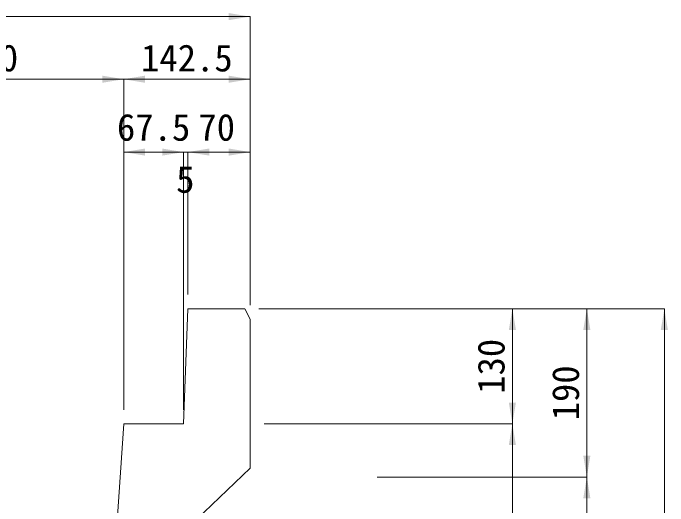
# Model space of a CAD drawing. Units: millimetres at full size; some dimension numbers follow another scale. Extents: x 47228 to 87734, y -20408 to -2620.
# Drawn here: x 56929 to 57667, y -15566 to -15010 of the extents above; entities that cross this region are included whole.
import ezdxf
from ezdxf.enums import TextEntityAlignment as Align

# ---------------------------------------------------------------- set-up
doc = ezdxf.new("R2010")
doc.units = ezdxf.units.MM
doc.header["$LTSCALE"] = 40
doc.layers.add('寸法線', color=7, linetype='Continuous', lineweight=9)
doc.layers.add('本体', color=2, linetype='Continuous', lineweight=13)
doc.styles.add('ＭＳ ゴシック', font='')
doc.styles.get('ＭＳ ゴシック').set_extended_font_data('MS Gothic')

# ---------------------------------------------------------------- blocks, each defined once
blk = doc.blocks.new('filled_arrow')
at = {"color": 0, "linetype": 'Continuous', "lineweight": -2}
blk.add_solid([(7.5, 1.25), (0, 0), (7.5, -1.25)], dxfattribs=at)

msp = doc.modelspace()

# ---------------------------------------------------------------- linework, layer by layer
at = {"layer": '寸法線'}
for p, q in [((56611.11, -15014.25), (57196.11, -15014.25)), ((57196.11, -15339.9), (57196.11, -15014.25)), ((56753.61, -15084.88), (57053.61, -15084.88)), ((57053.61, -15457.9), (57053.61, -15084.88)), ((57053.61, -15084.88), (57196.11, -15084.88)), ((57053.61, -15457.9), (57053.61, -15084.88)), ((57196.11, -15339.9), (57196.11, -15084.88)), ((57053.61, -15167.13), (57121.11, -15167.13)), ((57053.61, -15457.9), (57053.61, -15167.13)), ((57073.11, -15167.13), (57174.11, -15167.13)), ((57121.11, -15457.9), (57121.11, -15167.13)), ((57121.11, -15457.9), (57121.11, -15167.13)), ((57126.11, -15327.9), (57126.11, -15167.13)), ((57126.11, -15167.13), (57196.11, -15167.13)), ((57126.11, -15327.9), (57126.11, -15167.13)), ((57196.11, -15339.9), (57196.11, -15167.13)), ((57206.11, -15343.9), (57492.03, -15343.9)), ((57206.11, -15343.9), (57576, -15343.9)), ((57206.11, -15343.9), (57663.46, -15343.9)), ((57492.03, -15473.9), (57492.03, -15343.9)), ((57576, -15533.9), (57576, -15343.9)), ((57663.46, -15863.9), (57663.46, -15343.9)), ((57212.11, -15473.9), (57492.03, -15473.9)), ((57212.11, -15473.9), (57492.03, -15473.9)), ((57492.03, -15773.9), (57492.03, -15473.9)), ((57339.61, -15533.9), (57576, -15533.9)), ((57339.61, -15533.9), (57576, -15533.9)), ((57576, -15863.9), (57576, -15533.9))]:
    msp.add_line(p, q, dxfattribs=at)
at = {"layer": '本体'}
for p, q in [((57126.11, -15343.9), (57121.11, -15473.9)), ((57126.11, -15343.9), (57190.11, -15343.9)), ((57196.11, -15355.9), (57190.11, -15343.9)), ((57196.11, -15355.9), (57196.11, -15523.9)), ((57053.61, -15473.9), (57036.72, -15727.22)), ((57053.61, -15473.9), (57121.11, -15473.9)), ((57196.11, -15523.9), (57135.61, -15581.9))]:
    msp.add_line(p, q, dxfattribs=at)

# ---------------------------------------------------------------- block references
at = {"layer": '寸法線', "xscale": 3.2, "yscale": 3.2}
for p, rotation in [((57196.11, -15014.25), 180), ((57053.61, -15084.88), 180), ((57196.11, -15084.88), 180), ((57121.11, -15167.13), 180), ((57121.11, -15167.13), 180), ((57196.11, -15167.13), 180), ((57492.03, -15343.9), 270), ((57576, -15343.9), 270), ((57663.46, -15343.9), 270), ((57492.03, -15473.9), 90), ((57492.03, -15473.9), 270), ((57576, -15533.9), 90), ((57576, -15533.9), 270)]:
    msp.add_blockref('filled_arrow', p, dxfattribs=dict(at, rotation=rotation))
for p in [(57053.61, -15084.88), (57053.61, -15167.13), (57126.11, -15167.13), (57126.11, -15167.13)]:
    msp.add_blockref('filled_arrow', p, dxfattribs=at)

# ---------------------------------------------------------------- texts
at = {"layer": '寸法線', "style": 'ＭＳ ゴシック'}
for s, p in [('300', (56903.61, -15060.88)), ('142.5', (57124.86, -15060.88)), ('67.5', (57087.36, -15139.13)), ('70', (57158.55, -15139.13)), ('5', (57123.09, -15197.85))]:
    msp.add_text(s, height=30.38, dxfattribs=at).set_placement(p, align=Align.MIDDLE_CENTER)
for s, p in [('130', (57468.03, -15408.9)), ('190', (57552, -15438.9))]:
    msp.add_text(s, height=30.38, rotation=90, dxfattribs=at).set_placement(p, align=Align.MIDDLE_CENTER)

doc.saveas('drawing.dxf')
